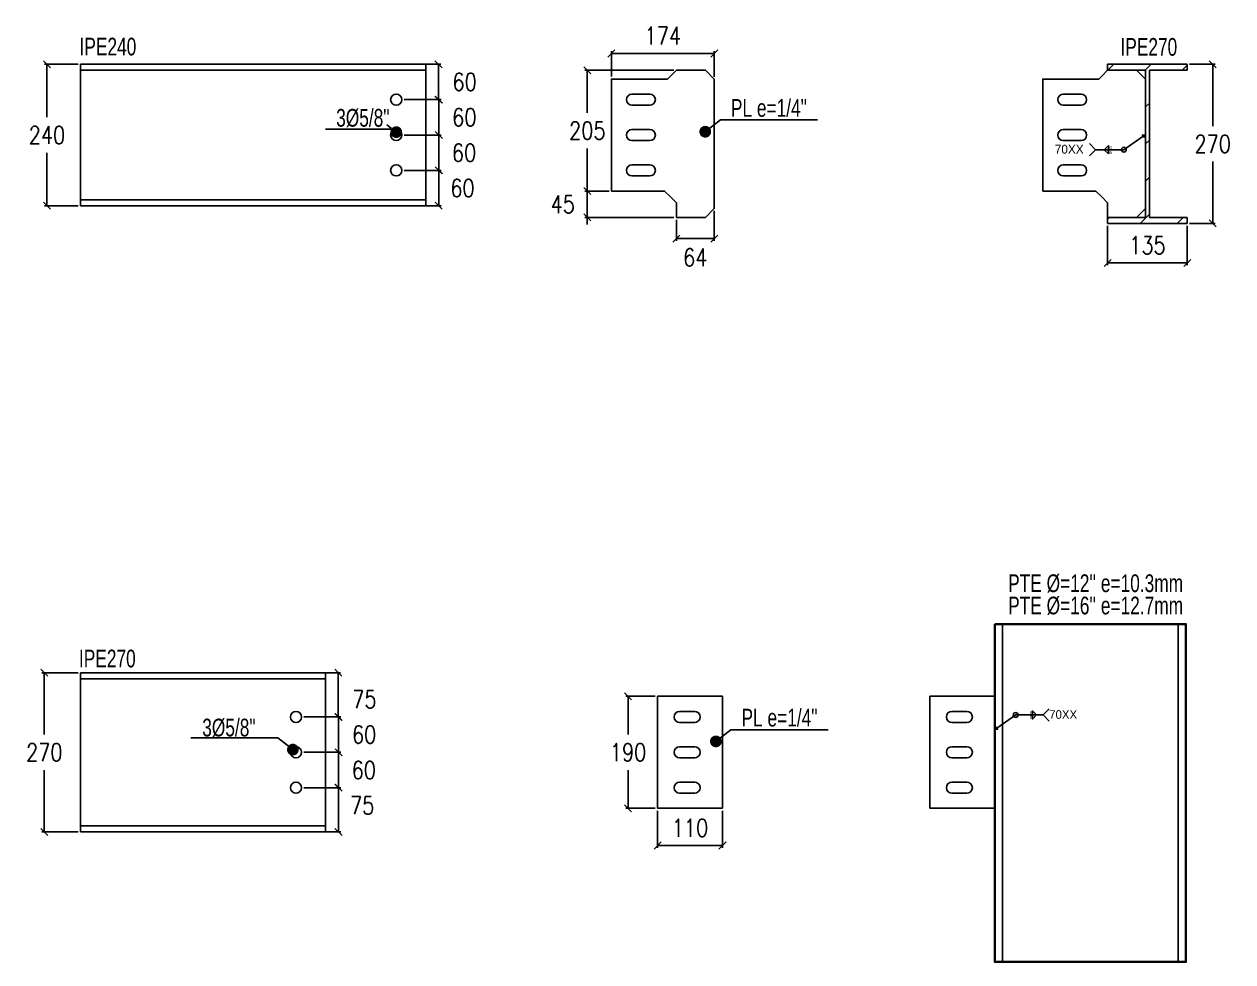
# Model space of a CAD drawing. Header units: millimetres. Extents: x -1715 to 93033, y -21962 to 25119.
# Drawn here: x 427 to 2476, y -18041 to -16450 of the extents above; entities that cross this region are included whole.
import ezdxf
from ezdxf.enums import TextEntityAlignment as Align

# ---------------------------------------------------------------- set-up
doc = ezdxf.new("R2010")
doc.units = ezdxf.units.MM
doc.header["$LTSCALE"] = 0.4
for name, color, linetype in [('COTAS', 8, 'Continuous'), ('P-PLATINA', 6, 'Continuous'), ('PERFORACIONES', 1, 'Continuous'), ('TITULO', 3, 'Continuous')]:
    doc.layers.add(name, color=color, linetype=linetype)
doc.layers.add('E_COLUMNAS-3', color=1, linetype='Continuous', lineweight=35)
doc.styles.add('CNI_COTAS', font='romans.shx', dxfattribs={"width": 0.8})
doc.styles.add('ROMANS', font='DINGRAFO.SHX')
doc.styles.add('VERDANA', font='arial.ttf')
doc.dimstyles.new('1.1', dxfattribs={"dimscale": 0, "dimtxt": 15, "dimasz": 20, "dimexe": 2, "dimexo": 2, "dimgap": 7, "dimtad": 1, "dimdec": 0, "dimzin": 4, "dimdsep": 46, "dimtxsty": 'CNI_COTAS', "dimblk": 'DOTSMALL', "dimcen": 0, "dimclrd": 256, "dimclrt": 3, "dimadec": 0, "dimazin": 0, "dimtfac": 1, "dimtdec": 0, "dimtmove": 2, "dimatfit": 0, "dimldrblk": 'DOT', "dimfxl": 0.05, "dimtolj": 1, "dimtzin": 0, "dimarcsym": 1})
doc.dimstyles.new('1.4', dxfattribs={"dimscale": 0, "dimtxt": 30, "dimasz": 12, "dimexe": 4, "dimexo": 4, "dimgap": 15, "dimtad": 1, "dimdec": 0, "dimzin": 4, "dimdsep": 46, "dimtxsty": 'CNI_COTAS', "dimblk": 'OBLIQUE', "dimcen": -0.09, "dimclrd": 256, "dimclrt": 3, "dimadec": 0, "dimazin": 0, "dimtfac": 1, "dimtdec": 0, "dimtmove": 2, "dimatfit": 0, "dimldrblk": 'DOT', "dimfxl": 0.05, "dimtolj": 1, "dimtzin": 0, "dimarcsym": 0})

# ---------------------------------------------------------------- blocks, each defined once
blk = doc.blocks.new('_Oblique')
at = {"color": 0, "linetype": 'ByBlock', "lineweight": -2}
blk.add_line((-0.5, -0.5), (0.5, 0.5), dxfattribs=at)
blk = doc.blocks.new('*D77')
at = {"layer": 'COTAS', "color": 0, "lineweight": -2, "transparency": 16777216}
for p, q in [((518.9, -16518.3), (461.8, -16518.3)), ((518.9, -16758.3), (461.8, -16758.3))]:
    blk.add_line(p, q, dxfattribs=at)
at = {"layer": 'COTAS', "lineweight": -2, "transparency": 16777216}
for p, q in [((465.8, -16518.3), (465.8, -16608.3)), ((465.8, -16758.3), (465.8, -16668.3))]:
    blk.add_line(p, q, dxfattribs=at)
at = {"layer": 'Defpoints', "color": 0, "transparency": 16777216}
for p in [(465.8, -16518.3), (522.9, -16518.3), (522.9, -16758.3)]:
    blk.add_point(p, dxfattribs=at)
at = {"layer": 'COTAS', "lineweight": -2, "transparency": 16777216, "xscale": 12, "yscale": 12, "zscale": 12}
for p, rotation in [((465.8, -16518.3), 90), ((465.8, -16758.3), 270)]:
    blk.add_blockref('_Oblique', p, dxfattribs=dict(at, rotation=rotation))
at = {"layer": 'COTAS', "color": 3, "transparency": 16777216, "insert": (465.8, -16638.3), "char_height": 30, "attachment_point": 5, "rotation": 0.01, "style": 'CNI_COTAS'}
blk.add_mtext('\\A1;240', dxfattribs=at)
blk = doc.blocks.new('_Dot')
at = {"color": 0, "linetype": 'ByBlock', "lineweight": -2}
blk.add_line((-0.5, 0), (-1, 0), dxfattribs=at)
at = {"color": 0, "linetype": 'ByBlock', "const_width": 0.5}
blk.add_lwpolyline([(-0.25, 0, 1), (0.25, 0, 1)], format="xyb", close=True, dxfattribs=at)
blk = doc.blocks.new('*D78')
at = {"layer": 'COTAS', "color": 0, "lineweight": -2, "transparency": 16777216}
for p, q in [((2263.5, -16792.3), (2263.5, -16859.3)), ((2398.5, -16792.3), (2398.5, -16859.3))]:
    blk.add_line(p, q, dxfattribs=at)
at = {"layer": 'COTAS', "lineweight": -2, "transparency": 16777216}
blk.add_line((2263.5, -16855.3), (2398.5, -16855.3), dxfattribs=at)
at = {"layer": 'Defpoints', "color": 0, "transparency": 16777216}
for p in [(2263.5, -16788.3), (2398.5, -16788.3), (2398.5, -16855.3)]:
    blk.add_point(p, dxfattribs=at)
at = {"layer": 'COTAS', "lineweight": -2, "transparency": 16777216, "xscale": 12, "yscale": 12, "zscale": 12, "rotation": 180}
blk.add_blockref('_Oblique', (2263.5, -16855.3), dxfattribs=at)
at = {"layer": 'COTAS', "lineweight": -2, "transparency": 16777216, "xscale": 12, "yscale": 12, "zscale": 12}
blk.add_blockref('_Oblique', (2398.5, -16855.3), dxfattribs=at)
at = {"layer": 'COTAS', "color": 3, "transparency": 16777216, "insert": (2331, -16825.3), "char_height": 30, "attachment_point": 5, "style": 'CNI_COTAS'}
blk.add_mtext('\\A1;135', dxfattribs=at)
blk = doc.blocks.new('*D86')
at = {"layer": 'COTAS', "color": 0, "lineweight": -2, "transparency": 16777216}
for p, q in [((518.9, -17550.3), (457.3, -17550.3)), ((518.9, -17820.3), (457.3, -17820.3))]:
    blk.add_line(p, q, dxfattribs=at)
at = {"layer": 'COTAS', "lineweight": -2, "transparency": 16777216}
for p, q in [((461.3, -17550.3), (461.3, -17655.3)), ((461.3, -17820.3), (461.3, -17715.3))]:
    blk.add_line(p, q, dxfattribs=at)
at = {"layer": 'Defpoints', "color": 0, "transparency": 16777216}
for p in [(461.3, -17550.3), (522.9, -17550.3), (522.9, -17820.3)]:
    blk.add_point(p, dxfattribs=at)
at = {"layer": 'COTAS', "lineweight": -2, "transparency": 16777216, "xscale": 12, "yscale": 12, "zscale": 12}
for p, rotation in [((461.3, -17550.3), 90), ((461.3, -17820.3), 270)]:
    blk.add_blockref('_Oblique', p, dxfattribs=dict(at, rotation=rotation))
at = {"layer": 'COTAS', "color": 3, "transparency": 16777216, "insert": (461.3, -17685.3), "char_height": 30, "attachment_point": 5, "rotation": 0.01, "style": 'CNI_COTAS'}
blk.add_mtext('\\A1;270', dxfattribs=at)
blk = doc.blocks.new('_DotSmall')
at = {"color": 0, "linetype": 'ByBlock', "const_width": 0.5}
blk.add_lwpolyline([(-0.0625, 0, 1), (0.0625, 0, 1)], format="xyb", close=True, dxfattribs=at)
blk = doc.blocks.new('*D399')
at = {"layer": 'COTAS', "color": 0, "lineweight": -2, "transparency": 16777216}
for p, q in [((1071.4, -16578.3), (1134, -16578.3)), ((1071.4, -16638.3), (1134, -16638.3))]:
    blk.add_line(p, q, dxfattribs=at)
at = {"layer": 'COTAS', "lineweight": -2, "transparency": 16777216}
blk.add_line((1130, -16578.3), (1130, -16638.3), dxfattribs=at)
at = {"layer": 'Defpoints', "color": 0, "transparency": 16777216}
for p in [(1067.4, -16578.3), (1067.4, -16638.3), (1130, -16638.3)]:
    blk.add_point(p, dxfattribs=at)
at = {"layer": 'COTAS', "lineweight": -2, "transparency": 16777216, "xscale": 12, "yscale": 12, "zscale": 12}
for p, rotation in [((1130, -16578.3), 90), ((1130, -16638.3), 270)]:
    blk.add_blockref('_Oblique', p, dxfattribs=dict(at, rotation=rotation))
at = {"layer": 'COTAS', "color": 3, "transparency": 16777216, "insert": (1173.3, -16608.3), "char_height": 30, "attachment_point": 5, "rotation": 0.01, "style": 'CNI_COTAS'}
blk.add_mtext('\\A1;60', dxfattribs=at)
blk = doc.blocks.new('*D400')
at = {"layer": 'COTAS', "color": 0, "lineweight": -2, "transparency": 16777216}
for p, q in [((1071.4, -16638.3), (1134, -16638.3)), ((1071.4, -16698.3), (1134, -16698.3))]:
    blk.add_line(p, q, dxfattribs=at)
at = {"layer": 'COTAS', "lineweight": -2, "transparency": 16777216}
blk.add_line((1130, -16638.3), (1130, -16698.3), dxfattribs=at)
at = {"layer": 'Defpoints', "color": 0, "transparency": 16777216}
for p in [(1067.4, -16638.3), (1067.4, -16698.3), (1130, -16698.3)]:
    blk.add_point(p, dxfattribs=at)
at = {"layer": 'COTAS', "lineweight": -2, "transparency": 16777216, "xscale": 12, "yscale": 12, "zscale": 12}
for p, rotation in [((1130, -16638.3), 90), ((1130, -16698.3), 270)]:
    blk.add_blockref('_Oblique', p, dxfattribs=dict(at, rotation=rotation))
at = {"layer": 'COTAS', "color": 3, "transparency": 16777216, "insert": (1172.8, -16668.3), "char_height": 30, "attachment_point": 5, "rotation": 0.01, "style": 'CNI_COTAS'}
blk.add_mtext('\\A1;60', dxfattribs=at)
blk = doc.blocks.new('*D401')
at = {"layer": 'COTAS', "color": 0, "lineweight": -2, "transparency": 16777216}
for p, q in [((1071.4, -16698.3), (1133.9, -16698.3)), ((1071.4, -16758.3), (1133.9, -16758.3))]:
    blk.add_line(p, q, dxfattribs=at)
at = {"layer": 'COTAS', "lineweight": -2, "transparency": 16777216}
blk.add_line((1129.9, -16698.3), (1129.9, -16758.3), dxfattribs=at)
at = {"layer": 'Defpoints', "color": 0, "transparency": 16777216}
for p in [(1067.4, -16698.3), (1067.4, -16758.3), (1129.9, -16758.3)]:
    blk.add_point(p, dxfattribs=at)
at = {"layer": 'COTAS', "lineweight": -2, "transparency": 16777216, "xscale": 12, "yscale": 12, "zscale": 12}
for p, rotation in [((1129.9, -16698.3), 90), ((1129.9, -16758.3), 270)]:
    blk.add_blockref('_Oblique', p, dxfattribs=dict(at, rotation=rotation))
at = {"layer": 'COTAS', "color": 3, "transparency": 16777216, "insert": (1170.1, -16728.3), "char_height": 30, "attachment_point": 5, "rotation": 0.01, "style": 'CNI_COTAS'}
blk.add_mtext('\\A1;60', dxfattribs=at)
blk = doc.blocks.new('*D402')
at = {"layer": 'COTAS', "color": 0, "lineweight": -2, "transparency": 16777216}
for p, q in [((1071.4, -16518.3), (1133.5, -16518.3)), ((1071.4, -16578.3), (1133.5, -16578.3))]:
    blk.add_line(p, q, dxfattribs=at)
at = {"layer": 'COTAS', "lineweight": -2, "transparency": 16777216}
blk.add_line((1129.5, -16578.3), (1129.5, -16518.3), dxfattribs=at)
at = {"layer": 'Defpoints', "color": 0, "transparency": 16777216}
for p in [(1067.4, -16518.3), (1129.5, -16518.3), (1067.4, -16578.3)]:
    blk.add_point(p, dxfattribs=at)
at = {"layer": 'COTAS', "lineweight": -2, "transparency": 16777216, "xscale": 12, "yscale": 12, "zscale": 12}
for p, rotation in [((1129.5, -16518.3), 90), ((1129.5, -16578.3), 270)]:
    blk.add_blockref('_Oblique', p, dxfattribs=dict(at, rotation=rotation))
at = {"layer": 'COTAS', "color": 3, "transparency": 16777216, "insert": (1173.7, -16548.3), "char_height": 30, "attachment_point": 5, "rotation": 0.01, "style": 'CNI_COTAS'}
blk.add_mtext('\\A1;60', dxfattribs=at)
blk = doc.blocks.new('SOLDADURA FILETE ALREDEDOR')
h = blk.add_hatch(color=256)
h.dxf.hatch_style = 1
h.paths.add_polyline_path([(5063.7, 3679), (5060.1, 3684.2), (5066.4, 3684.8)])
for p, q in [((5061.9, 3681.6), (5015.5, 3649.2)), ((5015.5, 3649.2), (4948.3, 3649.2)), ((4978.7, 3659.2), (4968.7, 3649.2)), ((4978.7, 3639.2), (4968.7, 3649.2)), ((4978.7, 3649.2), (4978.7, 3659.2)), ((4978.7, 3649.2), (4978.7, 3639.2))]:
    blk.add_line(p, q)
blk.add_lwpolyline([(4933.5, 3634.4), (4948.3, 3649.2), (4933.5, 3664)])
blk.add_lwpolyline([(5066.4, 3684.8), (5063.7, 3679), (5060.1, 3684.2)], close=True)
blk.add_circle((5015.5, 3649.2), 5.81)
at = {"layer": 'TITULO', "style": 'ROMANS'}
for s, height, p in [('70XX', 21, (4851, 3640)), ('6', 7.5, (4981.3, 3650.6)), ('6', 7.5, (4981.3, 3639))]:
    blk.add_text(s, height=height, dxfattribs=at).set_placement(p)
blk = doc.blocks.new('*D403')
at = {"layer": 'COTAS', "color": 0, "lineweight": -2, "transparency": 16777216}
for p, q in [((1422.6, -16539.3), (1422.6, -16496)), ((1596.8, -16539.5), (1596.8, -16496))]:
    blk.add_line(p, q, dxfattribs=at)
at = {"layer": 'COTAS', "lineweight": -2, "transparency": 16777216}
blk.add_line((1422.6, -16500), (1596.8, -16500), dxfattribs=at)
at = {"layer": 'Defpoints', "color": 0, "transparency": 16777216}
for p in [(1596.8, -16500), (1422.6, -16543.3), (1596.8, -16543.5)]:
    blk.add_point(p, dxfattribs=at)
at = {"layer": 'COTAS', "lineweight": -2, "transparency": 16777216, "xscale": 12, "yscale": 12, "zscale": 12, "rotation": 180}
blk.add_blockref('_Oblique', (1422.6, -16500), dxfattribs=at)
at = {"layer": 'COTAS', "lineweight": -2, "transparency": 16777216, "xscale": 12, "yscale": 12, "zscale": 12}
blk.add_blockref('_Oblique', (1596.8, -16500), dxfattribs=at)
at = {"layer": 'COTAS', "color": 3, "transparency": 16777216, "insert": (1509.7, -16470), "char_height": 30, "attachment_point": 5, "style": 'CNI_COTAS'}
blk.add_mtext('\\A1;174', dxfattribs=at)
blk = doc.blocks.new('*D404')
at = {"layer": 'COTAS', "color": 0, "lineweight": -2, "transparency": 16777216}
for p, q in [((1528.6, -16528.5), (1377.7, -16528.5)), ((1418.6, -16733.3), (1377.7, -16733.3))]:
    blk.add_line(p, q, dxfattribs=at)
at = {"layer": 'COTAS', "lineweight": -2, "transparency": 16777216}
for p, q in [((1381.7, -16528.5), (1381.7, -16600.9)), ((1381.7, -16733.3), (1381.7, -16660.9))]:
    blk.add_line(p, q, dxfattribs=at)
at = {"layer": 'Defpoints', "color": 0, "transparency": 16777216}
for p in [(1532.6, -16528.5), (1381.7, -16733.3), (1422.6, -16733.3)]:
    blk.add_point(p, dxfattribs=at)
at = {"layer": 'COTAS', "lineweight": -2, "transparency": 16777216, "xscale": 12, "yscale": 12, "zscale": 12}
for p, rotation in [((1381.7, -16528.5), 90), ((1381.7, -16733.3), 270)]:
    blk.add_blockref('_Oblique', p, dxfattribs=dict(at, rotation=rotation))
at = {"layer": 'COTAS', "color": 3, "transparency": 16777216, "insert": (1381.7, -16630.9), "char_height": 30, "attachment_point": 5, "rotation": 0.01, "style": 'CNI_COTAS'}
blk.add_mtext('\\A1;205', dxfattribs=at)
blk = doc.blocks.new('*D405')
at = {"layer": 'COTAS', "color": 0, "lineweight": -2, "transparency": 16777216}
for p, q in [((1418.6, -16733.3), (1377.7, -16733.3)), ((1528.6, -16778.1), (1377.7, -16778.1))]:
    blk.add_line(p, q, dxfattribs=at)
at = {"layer": 'COTAS', "lineweight": -2, "transparency": 16777216}
for p, q in [((1381.7, -16733.3), (1381.7, -16721.3)), ((1381.7, -16733.3), (1381.7, -16778.1)), ((1381.7, -16778.1), (1381.7, -16790.1))]:
    blk.add_line(p, q, dxfattribs=at)
at = {"layer": 'Defpoints', "color": 0, "transparency": 16777216}
for p in [(1422.6, -16733.3), (1381.7, -16778.1), (1532.6, -16778.1)]:
    blk.add_point(p, dxfattribs=at)
at = {"layer": 'COTAS', "lineweight": -2, "transparency": 16777216, "xscale": 12, "yscale": 12, "zscale": 12}
for p, rotation in [((1381.7, -16733.3), 270), ((1381.7, -16778.1), 90)]:
    blk.add_blockref('_Oblique', p, dxfattribs=dict(at, rotation=rotation))
at = {"layer": 'COTAS', "color": 3, "transparency": 16777216, "insert": (1340.2, -16755.7), "char_height": 30, "attachment_point": 5, "rotation": 0.01, "style": 'CNI_COTAS'}
blk.add_mtext('\\A1;45', dxfattribs=at)
blk = doc.blocks.new('*D406')
at = {"layer": 'COTAS', "color": 0, "lineweight": -2, "transparency": 16777216}
for p, q in [((1596.8, -16767.1), (1596.8, -16817.9)), ((1532.6, -16782.1), (1532.6, -16817.9))]:
    blk.add_line(p, q, dxfattribs=at)
at = {"layer": 'COTAS', "lineweight": -2, "transparency": 16777216}
blk.add_line((1532.6, -16813.9), (1596.8, -16813.9), dxfattribs=at)
at = {"layer": 'Defpoints', "color": 0, "transparency": 16777216}
for p in [(1596.8, -16763.1), (1532.6, -16778.1), (1596.8, -16813.9)]:
    blk.add_point(p, dxfattribs=at)
at = {"layer": 'COTAS', "lineweight": -2, "transparency": 16777216, "xscale": 12, "yscale": 12, "zscale": 12, "rotation": 180}
blk.add_blockref('_Oblique', (1532.6, -16813.9), dxfattribs=at)
at = {"layer": 'COTAS', "lineweight": -2, "transparency": 16777216, "xscale": 12, "yscale": 12, "zscale": 12}
blk.add_blockref('_Oblique', (1596.8, -16813.9), dxfattribs=at)
at = {"layer": 'COTAS', "color": 3, "transparency": 16777216, "insert": (1564.7, -16845.9), "char_height": 30, "attachment_point": 5, "style": 'CNI_COTAS'}
blk.add_mtext('\\A1;64', dxfattribs=at)
blk = doc.blocks.new('*D407')
at = {"layer": 'COTAS', "color": 0, "lineweight": -2, "transparency": 16777216}
for p, q in [((2402.5, -16518.3), (2445.7, -16518.3)), ((2402.5, -16788.3), (2445.7, -16788.3))]:
    blk.add_line(p, q, dxfattribs=at)
at = {"layer": 'COTAS', "lineweight": -2, "transparency": 16777216}
for p, q in [((2441.7, -16518.3), (2441.7, -16623.3)), ((2441.7, -16788.3), (2441.7, -16683.3))]:
    blk.add_line(p, q, dxfattribs=at)
at = {"layer": 'Defpoints', "color": 0, "transparency": 16777216}
for p in [(2398.5, -16518.3), (2441.7, -16518.3), (2398.5, -16788.3)]:
    blk.add_point(p, dxfattribs=at)
at = {"layer": 'COTAS', "lineweight": -2, "transparency": 16777216, "xscale": 12, "yscale": 12, "zscale": 12}
for p, rotation in [((2441.7, -16518.3), 90), ((2441.7, -16788.3), 270)]:
    blk.add_blockref('_Oblique', p, dxfattribs=dict(at, rotation=rotation))
at = {"layer": 'COTAS', "color": 3, "transparency": 16777216, "insert": (2441.7, -16653.3), "char_height": 30, "attachment_point": 5, "rotation": 0.01, "style": 'CNI_COTAS'}
blk.add_mtext('\\A1;270', dxfattribs=at)
blk = doc.blocks.new('TUBO OP2')
at = {"layer": 'COTAS', "ltscale": 0.0004}
for p, q in [((11933.5, -5821.9), (11933.5, -5249.1)), ((12231.5, -5821.9), (12231.5, -5249.1))]:
    blk.add_line(p, q, dxfattribs=at)
at = {"layer": 'E_COLUMNAS-3'}
blk.add_polyline3d([(11920.5, -5249.1, 0), (12244.5, -5249.1, 0), (12244.5, -5821.9, 0), (11920.5, -5821.9, 0)], close=True, dxfattribs=at)
blk = doc.blocks.new('*D408')
at = {"layer": 'COTAS', "color": 0, "lineweight": -2, "transparency": 16777216}
for p, q in [((901.5, -17625.3), (964.1, -17625.3)), ((901.5, -17685.3), (964.1, -17685.3))]:
    blk.add_line(p, q, dxfattribs=at)
at = {"layer": 'COTAS', "lineweight": -2, "transparency": 16777216}
blk.add_line((960.1, -17625.3), (960.1, -17685.3), dxfattribs=at)
at = {"layer": 'Defpoints', "color": 0, "transparency": 16777216}
for p in [(897.5, -17625.3), (897.5, -17685.3), (960.1, -17685.3)]:
    blk.add_point(p, dxfattribs=at)
at = {"layer": 'COTAS', "lineweight": -2, "transparency": 16777216, "xscale": 12, "yscale": 12, "zscale": 12}
for p, rotation in [((960.1, -17625.3), 90), ((960.1, -17685.3), 270)]:
    blk.add_blockref('_Oblique', p, dxfattribs=dict(at, rotation=rotation))
at = {"layer": 'COTAS', "color": 3, "transparency": 16777216, "insert": (1003.4, -17655.3), "char_height": 30, "attachment_point": 5, "rotation": 0.01, "style": 'CNI_COTAS'}
blk.add_mtext('\\A1;60', dxfattribs=at)
blk = doc.blocks.new('*D409')
at = {"layer": 'COTAS', "color": 0, "lineweight": -2, "transparency": 16777216}
for p, q in [((901.5, -17685.3), (964.1, -17685.3)), ((901.5, -17745.3), (964.1, -17745.3))]:
    blk.add_line(p, q, dxfattribs=at)
at = {"layer": 'COTAS', "lineweight": -2, "transparency": 16777216}
blk.add_line((960.1, -17685.3), (960.1, -17745.3), dxfattribs=at)
at = {"layer": 'Defpoints', "color": 0, "transparency": 16777216}
for p in [(897.5, -17685.3), (897.5, -17745.3), (960.1, -17745.3)]:
    blk.add_point(p, dxfattribs=at)
at = {"layer": 'COTAS', "lineweight": -2, "transparency": 16777216, "xscale": 12, "yscale": 12, "zscale": 12}
for p, rotation in [((960.1, -17685.3), 90), ((960.1, -17745.3), 270)]:
    blk.add_blockref('_Oblique', p, dxfattribs=dict(at, rotation=rotation))
at = {"layer": 'COTAS', "color": 3, "transparency": 16777216, "insert": (1002.9, -17715.3), "char_height": 30, "attachment_point": 5, "rotation": 0.01, "style": 'CNI_COTAS'}
blk.add_mtext('\\A1;60', dxfattribs=at)
blk = doc.blocks.new('*D410')
at = {"layer": 'COTAS', "color": 0, "lineweight": -2, "transparency": 16777216}
for p, q in [((901.5, -17745.3), (964, -17745.3)), ((901.5, -17820.3), (964, -17820.3))]:
    blk.add_line(p, q, dxfattribs=at)
at = {"layer": 'COTAS', "lineweight": -2, "transparency": 16777216}
blk.add_line((960, -17745.3), (960, -17820.3), dxfattribs=at)
at = {"layer": 'Defpoints', "color": 0, "transparency": 16777216}
for p in [(897.5, -17745.3), (897.5, -17820.3), (960, -17820.3)]:
    blk.add_point(p, dxfattribs=at)
at = {"layer": 'COTAS', "lineweight": -2, "transparency": 16777216, "xscale": 12, "yscale": 12, "zscale": 12}
for p, rotation in [((960, -17745.3), 90), ((960, -17820.3), 270)]:
    blk.add_blockref('_Oblique', p, dxfattribs=dict(at, rotation=rotation))
at = {"layer": 'COTAS', "color": 3, "transparency": 16777216, "insert": (1000.2, -17775.3), "char_height": 30, "attachment_point": 5, "rotation": 0.01, "style": 'CNI_COTAS'}
blk.add_mtext('\\A1;75', dxfattribs=at)
blk = doc.blocks.new('*D411')
at = {"layer": 'COTAS', "color": 0, "lineweight": -2, "transparency": 16777216}
for p, q in [((901.5, -17550.3), (963.6, -17550.3)), ((901.5, -17625.3), (963.6, -17625.3))]:
    blk.add_line(p, q, dxfattribs=at)
at = {"layer": 'COTAS', "lineweight": -2, "transparency": 16777216}
blk.add_line((959.6, -17625.3), (959.6, -17550.3), dxfattribs=at)
at = {"layer": 'Defpoints', "color": 0, "transparency": 16777216}
for p in [(897.5, -17550.3), (959.6, -17550.3), (897.5, -17625.3)]:
    blk.add_point(p, dxfattribs=at)
at = {"layer": 'COTAS', "lineweight": -2, "transparency": 16777216, "xscale": 12, "yscale": 12, "zscale": 12}
for p, rotation in [((959.6, -17550.3), 90), ((959.6, -17625.3), 270)]:
    blk.add_blockref('_Oblique', p, dxfattribs=dict(at, rotation=rotation))
at = {"layer": 'COTAS', "color": 3, "transparency": 16777216, "insert": (1003.8, -17595.3), "char_height": 30, "attachment_point": 5, "rotation": 0.01, "style": 'CNI_COTAS'}
blk.add_mtext('\\A1;75', dxfattribs=at)
blk = doc.blocks.new('*D412')
at = {"layer": 'COTAS', "color": 0, "lineweight": -2, "transparency": 16777216}
for p, q in [((1496.9, -17590.3), (1446.7, -17590.3)), ((1496.9, -17780.3), (1446.7, -17780.3))]:
    blk.add_line(p, q, dxfattribs=at)
at = {"layer": 'COTAS', "lineweight": -2, "transparency": 16777216}
for p, q in [((1450.7, -17590.3), (1450.7, -17655.3)), ((1450.7, -17780.3), (1450.7, -17715.3))]:
    blk.add_line(p, q, dxfattribs=at)
at = {"layer": 'Defpoints', "color": 0, "transparency": 16777216}
for p in [(1450.7, -17590.3), (1500.9, -17590.3), (1500.9, -17780.3)]:
    blk.add_point(p, dxfattribs=at)
at = {"layer": 'COTAS', "lineweight": -2, "transparency": 16777216, "xscale": 12, "yscale": 12, "zscale": 12}
for p, rotation in [((1450.7, -17590.3), 90), ((1450.7, -17780.3), 270)]:
    blk.add_blockref('_Oblique', p, dxfattribs=dict(at, rotation=rotation))
at = {"layer": 'COTAS', "color": 3, "transparency": 16777216, "insert": (1450.7, -17685.3), "char_height": 30, "attachment_point": 5, "rotation": 0.01, "style": 'CNI_COTAS'}
blk.add_mtext('\\A1;190', dxfattribs=at)
blk = doc.blocks.new('*D413')
at = {"layer": 'COTAS', "color": 0, "lineweight": -2, "transparency": 16777216}
for p, q in [((1500.9, -17784.3), (1500.9, -17847.4)), ((1610.8, -17784.3), (1610.8, -17847.4))]:
    blk.add_line(p, q, dxfattribs=at)
at = {"layer": 'COTAS', "lineweight": -2, "transparency": 16777216}
blk.add_line((1500.9, -17843.4), (1610.8, -17843.4), dxfattribs=at)
at = {"layer": 'Defpoints', "color": 0, "transparency": 16777216}
for p in [(1500.9, -17780.3), (1610.8, -17780.3), (1610.8, -17843.4)]:
    blk.add_point(p, dxfattribs=at)
at = {"layer": 'COTAS', "lineweight": -2, "transparency": 16777216, "xscale": 12, "yscale": 12, "zscale": 12, "rotation": 180}
blk.add_blockref('_Oblique', (1500.9, -17843.4), dxfattribs=at)
at = {"layer": 'COTAS', "lineweight": -2, "transparency": 16777216, "xscale": 12, "yscale": 12, "zscale": 12}
blk.add_blockref('_Oblique', (1610.8, -17843.4), dxfattribs=at)
at = {"layer": 'COTAS', "color": 3, "transparency": 16777216, "insert": (1555.8, -17813.4), "char_height": 30, "attachment_point": 5, "style": 'CNI_COTAS'}
blk.add_mtext('\\A1;110', dxfattribs=at)
blk = doc.blocks.new('SOLDADURA FILETE ALREDEDOR 1 DE 6')
h = blk.add_hatch(color=256)
h.dxf.hatch_style = 1
h.paths.add_polyline_path([(11922.4, -5372.4), (11924.9, -5376.1), (11920.5, -5376.4)])
for p in [(11923.7, -5374.3), (12002.1, -5351.9)]:
    blk.add_line(p, (11955.6, -5351.9))
for points in [[(11984, -5351.9), (11984, -5345), (11990.9, -5351.9), (11984, -5358.8)], [(11920.5, -5376.4), (11922.4, -5372.4), (11924.9, -5376.1)]]:
    blk.add_lwpolyline(points, close=True)
blk.add_lwpolyline([(12012.2, -5362.1), (12002.1, -5351.9), (12012.2, -5341.7)])
blk.add_circle((11955.6, -5351.9), 4.01)
at = {"layer": 'TITULO', "style": 'ROMANS'}
for s, height, p in [('6', 5.17, (11979.3, -5350.7)), ('70XX', 14.49, (12012.4, -5358.3)), ('6', 5.17, (11979.3, -5358.1))]:
    blk.add_text(s, height=height, dxfattribs=at).set_placement(p)

msp = doc.modelspace()

# ---------------------------------------------------------------- hatches: boundary and pattern name
at = {"linetype": 'Continuous'}
h = msp.add_hatch(dxfattribs=at)
h.set_pattern_fill('', scale=14, style=0, pattern_type=0)
h.set_pattern_definition([(45, (2263.534, -16529.04), (-31.431, 31.431), [])])
h.paths.add_polyline_path([(2263.5, -16518.3), (2263.5, -16528.5), (2327.7, -16528.5), (2327.7, -16778.1), (2263.5, -16778.1), (2263.5, -16788.3), (2398.5, -16788.3), (2398.5, -16778.1), (2334.3, -16778.1), (2334.3, -16528.5), (2398.5, -16528.5), (2398.5, -16518.3)])

# ---------------------------------------------------------------- linework, layer by layer
at = {"color": 2, "linetype": 'Continuous'}
for p, q in [((522.9, -16758.3), (522.9, -16518.3)), ((522.9, -16518.3), (1107.9, -16518.3)), ((522.9, -16528.1), (1107.9, -16528.1)), ((1107.9, -16758.3), (1107.9, -16518.3)), ((2263.5, -16528.5), (2263.5, -16518.3)), ((2263.5, -16518.3), (2398.5, -16518.3)), ((2327.7, -16528.5), (2263.5, -16528.5)), ((2327.7, -16778.1), (2327.7, -16528.5)), ((2398.5, -16528.5), (2334.3, -16528.5)), ((2334.3, -16528.5), (2334.3, -16778.1)), ((2398.5, -16528.5), (2398.5, -16518.3)), ((522.9, -16748.5), (1107.9, -16748.5)), ((522.9, -16758.3), (1107.9, -16758.3)), ((2263.5, -16788.3), (2263.5, -16778.1)), ((2263.5, -16778.1), (2327.7, -16778.1)), ((2398.5, -16788.3), (2263.5, -16788.3)), ((2334.3, -16778.1), (2398.5, -16778.1)), ((2398.5, -16788.3), (2398.5, -16778.1)), ((522.9, -17820.3), (522.9, -17550.3)), ((522.9, -17550.3), (938, -17550.3)), ((938, -17820.3), (938, -17550.3)), ((522.9, -17560.5), (938, -17560.5)), ((522.9, -17810.1), (938, -17810.1)), ((522.9, -17820.3), (938, -17820.3))]:
    msp.add_line(p, q, dxfattribs=at)
at = {"layer": 'P-PLATINA', "color": 6, "linetype": 'Continuous'}
for points in [[(1422.6, -16733.3), (1512.6, -16733.3), (1522.6, -16743.3), (1532.6, -16753.3), (1532.6, -16778.1), (1581.8, -16778.1), (1596.8, -16763.1), (1596.8, -16543.5), (1581.8, -16528.5), (1532.6, -16528.5), (1522.6, -16538.5), (1517.8, -16543.3), (1422.6, -16543.3)], [(2153.5, -16733.3), (2243.5, -16733.3), (2253.5, -16743.3), (2263.5, -16753.3), (2263.5, -16778.1), (2312.7, -16778.1), (2327.7, -16763.1), (2327.7, -16543.5), (2312.7, -16528.5), (2263.5, -16528.5), (2253.5, -16538.5), (2248.7, -16543.3), (2153.5, -16543.3)], [(1610.8, -17780.3), (1600.9, -17780.3), (1500.9, -17780.3), (1500.9, -17590.3), (1600.9, -17590.3), (1610.8, -17590.3)]]:
    msp.add_lwpolyline(points, close=True, dxfattribs=at)
for points in [[(1464.2, -16587.8), (1457.6, -16587.8), (1453.9, -16587.1), (1450.9, -16585.1), (1448.8, -16582), (1448.1, -16578.3), (1448.8, -16574.7), (1450.9, -16571.6), (1453.9, -16569.6), (1457.6, -16568.8), (1464.2, -16568.8)], [(1457.6, -16568.8), (1487.6, -16568.8), (1491.2, -16569.6), (1494.3, -16571.6), (1496.4, -16574.7), (1497.1, -16578.3), (1496.4, -16582), (1494.3, -16585.1), (1491.2, -16587.1), (1487.6, -16587.8), (1457.6, -16587.8)], [(2195.2, -16587.8), (2188.5, -16587.8), (2184.9, -16587.1), (2181.8, -16585.1), (2179.8, -16582), (2179, -16578.3), (2179.8, -16574.7), (2181.8, -16571.6), (2184.9, -16569.6), (2188.5, -16568.8), (2195.2, -16568.8)], [(2188.5, -16568.8), (2218.5, -16568.8), (2222.2, -16569.6), (2225.3, -16571.6), (2227.3, -16574.7), (2228, -16578.3), (2227.3, -16582), (2225.3, -16585.1), (2222.2, -16587.1), (2218.5, -16587.8), (2188.5, -16587.8)], [(1464.2, -16647.8), (1457.6, -16647.8), (1453.9, -16647.1), (1450.9, -16645.1), (1448.8, -16642), (1448.1, -16638.3), (1448.8, -16634.7), (1450.9, -16631.6), (1453.9, -16629.6), (1457.6, -16628.8), (1464.2, -16628.8)], [(1457.6, -16628.8), (1487.6, -16628.8), (1491.2, -16629.6), (1494.3, -16631.6), (1496.4, -16634.7), (1497.1, -16638.3), (1496.4, -16642), (1494.3, -16645.1), (1491.2, -16647.1), (1487.6, -16647.8), (1457.6, -16647.8)], [(2195.2, -16647.8), (2188.5, -16647.8), (2184.9, -16647.1), (2181.8, -16645.1), (2179.8, -16642), (2179, -16638.3), (2179.8, -16634.7), (2181.8, -16631.6), (2184.9, -16629.6), (2188.5, -16628.8), (2195.2, -16628.8)], [(2188.5, -16628.8), (2218.5, -16628.8), (2222.2, -16629.6), (2225.3, -16631.6), (2227.3, -16634.7), (2228, -16638.3), (2227.3, -16642), (2225.3, -16645.1), (2222.2, -16647.1), (2218.5, -16647.8), (2188.5, -16647.8)], [(1464.2, -16707.8), (1457.6, -16707.8), (1453.9, -16707.1), (1450.9, -16705.1), (1448.8, -16702), (1448.1, -16698.3), (1448.8, -16694.7), (1450.9, -16691.6), (1453.9, -16689.6), (1457.6, -16688.8), (1464.2, -16688.8)], [(1457.6, -16688.8), (1487.6, -16688.8), (1491.2, -16689.6), (1494.3, -16691.6), (1496.4, -16694.7), (1497.1, -16698.3), (1496.4, -16702), (1494.3, -16705.1), (1491.2, -16707.1), (1487.6, -16707.8), (1457.6, -16707.8)], [(2195.2, -16707.8), (2188.5, -16707.8), (2184.9, -16707.1), (2181.8, -16705.1), (2179.8, -16702), (2179, -16698.3), (2179.8, -16694.7), (2181.8, -16691.6), (2184.9, -16689.6), (2188.5, -16688.8), (2195.2, -16688.8)], [(2188.5, -16688.8), (2218.5, -16688.8), (2222.2, -16689.6), (2225.3, -16691.6), (2227.3, -16694.7), (2228, -16698.3), (2227.3, -16702), (2225.3, -16705.1), (2222.2, -16707.1), (2218.5, -16707.8), (2188.5, -16707.8)], [(2072.1, -17780.3), (2062.3, -17780.3), (1962.3, -17780.3), (1962.3, -17590.3), (2062.3, -17590.3), (2072.1, -17590.3)], [(1542.5, -17634.8), (1538.4, -17634.8), (1534.8, -17634), (1531.7, -17632), (1529.6, -17628.9), (1528.9, -17625.3), (1529.6, -17621.6), (1531.7, -17618.5), (1534.8, -17616.5), (1538.4, -17615.8), (1542.5, -17615.8)], [(1538.4, -17615.8), (1563.4, -17615.8), (1567, -17616.5), (1570.1, -17618.5), (1572.2, -17621.6), (1572.9, -17625.3), (1572.2, -17628.9), (1570.1, -17632), (1567, -17634), (1563.4, -17634.8), (1538.4, -17634.8)], [(2003.9, -17634.8), (1999.8, -17634.8), (1996.1, -17634), (1993, -17632), (1991, -17628.9), (1990.3, -17625.3), (1991, -17621.6), (1993, -17618.5), (1996.1, -17616.5), (1999.8, -17615.8), (2003.9, -17615.8)], [(1999.8, -17615.8), (2024.8, -17615.8), (2028.4, -17616.5), (2031.5, -17618.5), (2033.5, -17621.6), (2034.3, -17625.3), (2033.5, -17628.9), (2031.5, -17632), (2028.4, -17634), (2024.8, -17634.8), (1999.8, -17634.8)], [(1542.5, -17694.8), (1538.4, -17694.8), (1534.8, -17694), (1531.7, -17692), (1529.6, -17688.9), (1528.9, -17685.3), (1529.6, -17681.6), (1531.7, -17678.5), (1534.8, -17676.5), (1538.4, -17675.8), (1542.5, -17675.8)], [(1538.4, -17675.8), (1563.4, -17675.8), (1567, -17676.5), (1570.1, -17678.5), (1572.2, -17681.6), (1572.9, -17685.3), (1572.2, -17688.9), (1570.1, -17692), (1567, -17694), (1563.4, -17694.8), (1538.4, -17694.8)], [(2003.9, -17694.8), (1999.8, -17694.8), (1996.1, -17694), (1993, -17692), (1991, -17688.9), (1990.3, -17685.3), (1991, -17681.6), (1993, -17678.5), (1996.1, -17676.5), (1999.8, -17675.8), (2003.9, -17675.8)], [(1999.8, -17675.8), (2024.8, -17675.8), (2028.4, -17676.5), (2031.5, -17678.5), (2033.5, -17681.6), (2034.3, -17685.3), (2033.5, -17688.9), (2031.5, -17692), (2028.4, -17694), (2024.8, -17694.8), (1999.8, -17694.8)], [(1542.5, -17754.8), (1538.4, -17754.8), (1534.8, -17754), (1531.7, -17752), (1529.6, -17748.9), (1528.9, -17745.3), (1529.6, -17741.6), (1531.7, -17738.5), (1534.8, -17736.5), (1538.4, -17735.8), (1542.5, -17735.8)], [(1538.4, -17735.8), (1563.4, -17735.8), (1567, -17736.5), (1570.1, -17738.5), (1572.2, -17741.6), (1572.9, -17745.3), (1572.2, -17748.9), (1570.1, -17752), (1567, -17754), (1563.4, -17754.8), (1538.4, -17754.8)], [(2003.9, -17754.8), (1999.8, -17754.8), (1996.1, -17754), (1993, -17752), (1991, -17748.9), (1990.3, -17745.3), (1991, -17741.6), (1993, -17738.5), (1996.1, -17736.5), (1999.8, -17735.8), (2003.9, -17735.8)], [(1999.8, -17735.8), (2024.8, -17735.8), (2028.4, -17736.5), (2031.5, -17738.5), (2033.5, -17741.6), (2034.3, -17745.3), (2033.5, -17748.9), (2031.5, -17752), (2028.4, -17754), (2024.8, -17754.8), (1999.8, -17754.8)]]:
    msp.add_lwpolyline(points, dxfattribs=at)
at = {"layer": 'PERFORACIONES'}
for centre in [(1057.9, -16578.3), (1057.9, -16638.3), (1057.9, -16698.3), (888, -17625.3), (888, -17685.3), (888, -17745.3)]:
    msp.add_circle(centre, 9.5, dxfattribs=at)

# ---------------------------------------------------------------- block references
at = {"xscale": 0.7104614331683008, "yscale": 0.7104614331683008, "zscale": 0.7104614331683008}
msp.add_blockref('SOLDADURA FILETE ALREDEDOR', (-1272.4, -19255.9), dxfattribs=at)
msp.add_blockref('SOLDADURA FILETE ALREDEDOR 1 DE 6', (-9847.9, -12270.1))
at = {"layer": 'COTAS'}
msp.add_blockref('TUBO OP2', (-9848.3, -12218.8), dxfattribs=at)

# ---------------------------------------------------------------- texts
at = {"color": 96, "style": 'VERDANA', "width": 0.7}
for s, p in [('IPE240', (569.2, -16488.3)), ('IPE270', (2333.4, -16488.8)), ('3%%C5/8"', (1001.2, -16609.1)), ('PL e=1/4"', (1689.4, -16592.4)), ("PTE Ø=12'' e=10.3mm", (2243.2, -17398.5)), ("PTE Ø=16'' e=12.7mm", (2243.2, -17436.3)), ('IPE270', (568.2, -17526.2)), ('PL e=1/4"', (1707.4, -17626.5)), ('3%%C5/8"', (774.2, -17643.3))]:
    msp.add_text(s, height=30, dxfattribs=at).set_placement(p, align=Align.MIDDLE_CENTER)

# ---------------------------------------------------------------- dimensions: what is measured, and where the dimension line sits
at = {"layer": 'COTAS'}
for base, p1, p2, picture, middle in [((1596.8, -16500), (1422.6, -16543.3), (1596.8, -16543.5), '*D403', (1509.7, -16470)), ((2398.5, -16855.3), (2263.5, -16788.3), (2398.5, -16788.3), '*D78', (2331, -16825.3)), ((1610.8, -17843.4), (1500.9, -17780.3), (1610.8, -17780.3), '*D413', (1555.8, -17813.4))]:
    dim = msp.add_linear_dim(base=base, p1=p1, p2=p2, dimstyle='1.4', override={"dimscale": 1}, dxfattribs=at)
    dim.commit()
    dim.dimension.update_dxf_attribs({"geometry": picture, "text_midpoint": middle})
for base, p1, p2, picture, middle in [((465.8, -16518.3), (522.9, -16758.3), (522.9, -16518.3), '*D77', (465.8, -16638.3)), ((1381.7, -16733.3), (1532.6, -16528.5), (1422.6, -16733.3), '*D404', (1381.7, -16630.9)), ((2441.7, -16518.3), (2398.5, -16788.3), (2398.5, -16518.3), '*D407', (2441.7, -16653.3)), ((1381.7, -16778.1), (1422.6, -16733.3), (1532.6, -16778.1), '*D405', (1340.2, -16755.7)), ((461.3, -17550.3), (522.9, -17820.3), (522.9, -17550.3), '*D86', (461.3, -17685.3)), ((1450.7, -17590.3), (1500.9, -17780.3), (1500.9, -17590.3), '*D412', (1450.7, -17685.3))]:
    dim = msp.add_linear_dim(base=base, p1=p1, p2=p2, angle=90, dimstyle='1.4', override={"dimscale": 1}, dxfattribs=at)
    dim.commit()
    dim.dimension.update_dxf_attribs({"geometry": picture, "text_midpoint": middle, "text_rotation": 0.01})
for base, p1, p2, picture, middle in [((1129.5, -16518.3), (1067.4, -16578.3), (1067.4, -16518.3), '*D402', (1173.7, -16548.3)), ((1130, -16638.3), (1067.4, -16578.3), (1067.4, -16638.3), '*D399', (1173.3, -16608.3)), ((1130, -16698.3), (1067.4, -16638.3), (1067.4, -16698.3), '*D400', (1172.8, -16668.3)), ((1129.9, -16758.3), (1067.4, -16698.3), (1067.4, -16758.3), '*D401', (1170.1, -16728.3)), ((959.6, -17550.3), (897.5, -17625.3), (897.5, -17550.3), '*D411', (1003.8, -17595.3)), ((960.1, -17685.3), (897.5, -17625.3), (897.5, -17685.3), '*D408', (1003.4, -17655.3)), ((960.1, -17745.3), (897.5, -17685.3), (897.5, -17745.3), '*D409', (1002.9, -17715.3)), ((960, -17820.3), (897.5, -17745.3), (897.5, -17820.3), '*D410', (1000.2, -17775.3))]:
    dim = msp.add_linear_dim(base=base, p1=p1, p2=p2, angle=90, dimstyle='1.4', override={"dimscale": 1}, dxfattribs=at)
    dim.commit()
    dim.dimension.update_dxf_attribs({"geometry": picture, "text_midpoint": middle, "dimtype": 160, "text_rotation": 0.01})
dim = msp.add_linear_dim(base=(1596.8, -16813.9), p1=(1532.6, -16778.1), p2=(1596.8, -16763.1), dimstyle='1.4', override={"dimscale": 1}, dxfattribs=at)
dim.commit()
dim.dimension.update_dxf_attribs({"geometry": '*D406', "text_midpoint": (1564.7, -16845.9), "dimtype": 160})

# ---------------------------------------------------------------- leaders
for points in [[(1581.6, -16632.7), (1607.2, -16612.8), (1771.8, -16612.8)], [(1057.9, -16633.4), (1051.7, -16628.6), (937.9, -16628.5)], [(1599.6, -17666.8), (1625.2, -17646.9), (1789.8, -17646.9)], [(882.7, -17680.7), (857.2, -17660.7), (710, -17660.7)]]:
    msp.add_leader(points, dimstyle='1.1', override={"dimscale": 1}, dxfattribs=at)

doc.saveas('drawing.dxf')
